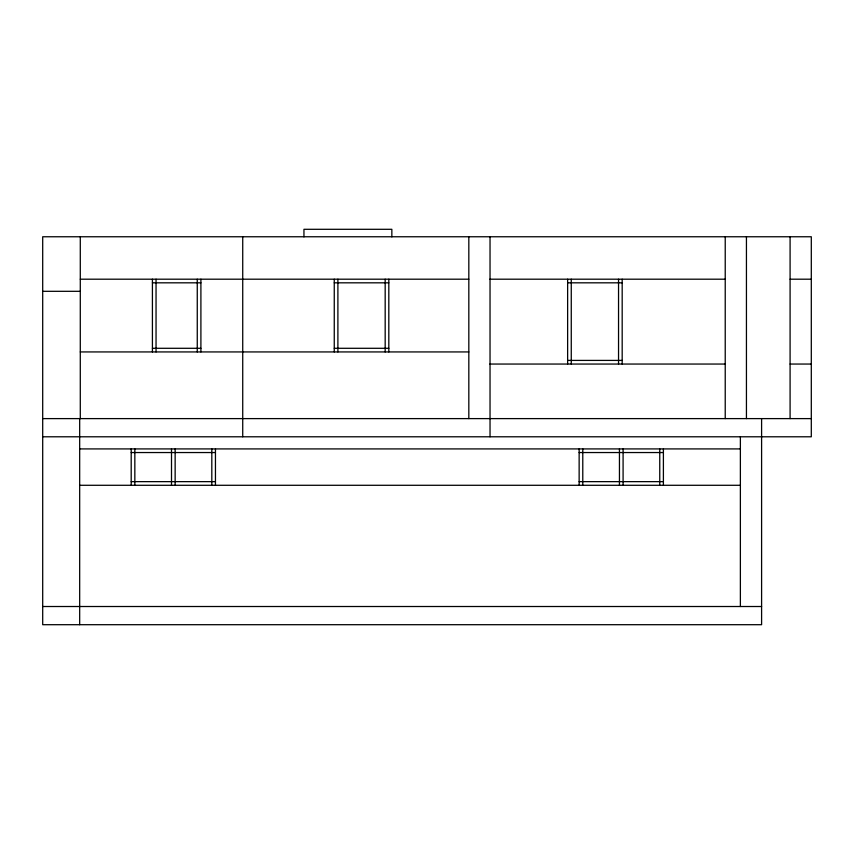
<?xml version="1.0" encoding="UTF-8"?>
<svg xmlns="http://www.w3.org/2000/svg" width="854" height="854" viewBox="0 0 854 854"><rect width="100%" height="100%" fill="white"/><g stroke="black" fill="none" stroke-linecap="round" stroke-linejoin="round"><path stroke-width="1.28" d="M80.287 279.194L468.825 279.194M489.897 279.194L725.227 279.194M790.089 279.194L811.3 279.194M152.418 282.823L200.903 282.823M334.256 282.823L388.816 282.823M567.632 282.823L622.182 282.823M42.7 291.31L80.287 291.31M152.418 348.293L200.903 348.293M334.256 348.293L388.816 348.293M80.287 351.933L468.825 351.933M567.632 360.409L622.182 360.409M489.897 364.05L725.227 364.05M790.089 364.05L811.3 364.05M42.7 418.609L811.3 418.609M42.7 436.789L761.597 436.789M761.939 436.789L811.3 436.789L811.3 236.761L42.7 236.761L42.7 624.701L761.597 624.701L761.597 418.609M79.678 448.916L740.375 448.916M131.196 452.545L215.454 452.545M579.14 452.545L663.398 452.545M131.196 481.645L215.454 481.645M579.14 481.645L663.398 481.645M79.678 485.285L740.375 485.285M42.7 606.511L761.597 606.511M790.089 236.761L790.089 418.609M746.439 236.761L746.439 418.609M740.375 436.789L740.375 606.511M725.227 236.761L725.227 418.609M663.398 448.916L663.398 485.285M659.758 448.916L659.758 485.285M623.089 448.916L623.089 485.285M622.182 279.194L622.182 364.05M619.449 448.916L619.449 485.285M618.542 279.194L618.542 364.05M582.78 448.916L582.78 485.285M579.14 448.916L579.14 485.285M571.262 279.194L571.262 364.05M567.632 279.194L567.632 364.05M490.036 236.761L490.036 436.789M468.825 236.761L468.825 418.609M391.847 236.878L391.847 229.299L303.949 229.299L303.949 236.878M388.816 279.194L388.816 351.933M385.175 279.194L385.175 351.933M337.896 279.194L337.896 351.933M334.256 279.194L334.256 351.933M242.728 236.761L242.728 436.789M215.454 448.916L215.454 485.285M211.813 448.916L211.813 485.285M200.903 279.194L200.903 351.933M197.263 279.194L197.263 351.933M175.145 448.916L175.145 485.285M171.505 448.916L171.505 485.285M156.047 279.194L156.047 351.933M152.418 279.194L152.418 351.933M134.836 448.916L134.836 485.285M131.196 448.916L131.196 485.285M80.287 236.761L80.287 418.609M79.678 418.609L79.678 624.701"/></g></svg>
